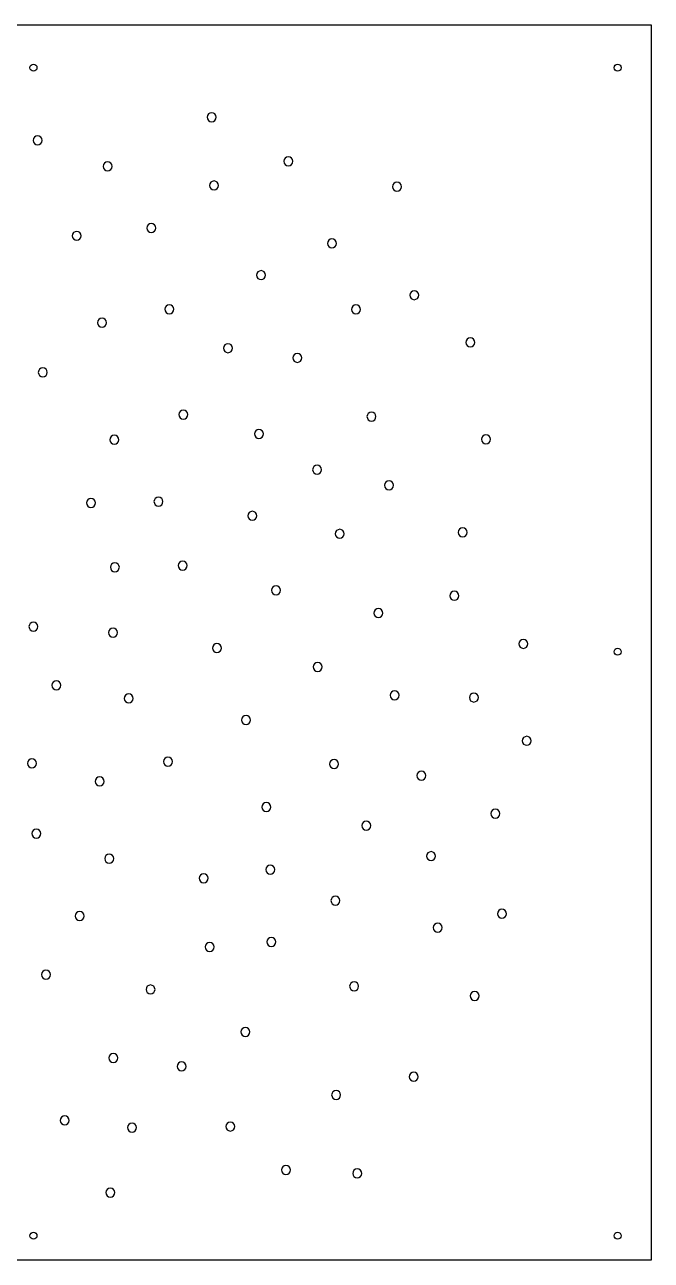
# Model space of a CAD drawing. Header units: millimetres. Extents: x -2422 to -1324, y 1673 to 2771.
# Drawn here: x -1881 to -1324, y 1673 to 2771 of the extents above; entities that cross this region are included whole.
import ezdxf

# ---------------------------------------------------------------- set-up
doc = ezdxf.new("R2010")
doc.units = ezdxf.units.MM
doc.header["$MEASUREMENT"] = 0
doc.layers.add('Make2D$visible$lines$EXPORTS', color=178, linetype='Continuous', true_color=0x000000)

msp = doc.modelspace()

# ---------------------------------------------------------------- linework, layer by layer
at = {"layer": 'Make2D$visible$lines$EXPORTS'}
msp.add_lwpolyline([(-2422, 1672.9), (-2422, 2771.1), (-1323.8, 2771.1), (-1323.8, 1672.9)], close=True, dxfattribs=at)
for centre in [(-1872.9, 2732.9, 952.1), (-1353.8, 2732.9, 952.1), (-1353.8, 2213.8, 952.1), (-1872.9, 1694.7, 952.1), (-1353.8, 1694.7, 952.1)]:
    msp.add_circle(centre, 3.12, dxfattribs=at)
for points in [[(-1714.5, 2692.9, 952.1), (-1712.3, 2692.9, 952.1), (-1710.5, 2691.2, 952.1), (-1710.5, 2688.9, 952.1), (-1710.5, 2686.7, 952.1), (-1712.3, 2684.9, 952.1), (-1714.5, 2684.9, 952.1), (-1716.7, 2684.9, 952.1), (-1718.5, 2686.7, 952.1), (-1718.5, 2688.9, 952.1), (-1718.5, 2691.2, 952.1), (-1716.7, 2692.9, 952.1), (-1714.5, 2692.9, 952.1)], [(-1869.3, 2672.3, 952.1), (-1867.1, 2672.3, 952.1), (-1865.3, 2670.5, 952.1), (-1865.3, 2668.3, 952.1), (-1865.3, 2666.1, 952.1), (-1867.1, 2664.3, 952.1), (-1869.3, 2664.3, 952.1), (-1871.5, 2664.3, 952.1), (-1873.3, 2666.1, 952.1), (-1873.3, 2668.3, 952.1), (-1873.3, 2670.5, 952.1), (-1871.5, 2672.3, 952.1), (-1869.3, 2672.3, 952.1)], [(-1807.1, 2649.2, 952.1), (-1804.9, 2649.2, 952.1), (-1803.1, 2647.4, 952.1), (-1803.1, 2645.2, 952.1), (-1803.1, 2643, 952.1), (-1804.9, 2641.2, 952.1), (-1807.1, 2641.2, 952.1), (-1809.3, 2641.2, 952.1), (-1811.1, 2643, 952.1), (-1811.1, 2645.2, 952.1), (-1811.1, 2647.4, 952.1), (-1809.3, 2649.2, 952.1), (-1807.1, 2649.2, 952.1)], [(-1646.3, 2653.7, 952.1), (-1644.1, 2653.7, 952.1), (-1642.3, 2651.9, 952.1), (-1642.3, 2649.7, 952.1), (-1642.3, 2647.4, 952.1), (-1644.1, 2645.7, 952.1), (-1646.3, 2645.7, 952.1), (-1648.6, 2645.7, 952.1), (-1650.3, 2647.4, 952.1), (-1650.3, 2649.7, 952.1), (-1650.3, 2651.9, 952.1), (-1648.6, 2653.7, 952.1), (-1646.3, 2653.7, 952.1)], [(-1712.4, 2632.2, 952.1), (-1710.2, 2632.2, 952.1), (-1708.4, 2630.4, 952.1), (-1708.4, 2628.2, 952.1), (-1708.4, 2626, 952.1), (-1710.2, 2624.2, 952.1), (-1712.4, 2624.2, 952.1), (-1714.6, 2624.2, 952.1), (-1716.4, 2626, 952.1), (-1716.4, 2628.2, 952.1), (-1716.4, 2630.4, 952.1), (-1714.6, 2632.2, 952.1), (-1712.4, 2632.2, 952.1)], [(-1549.9, 2631.1, 952.1), (-1547.7, 2631.1, 952.1), (-1545.9, 2629.3, 952.1), (-1545.9, 2627.1, 952.1), (-1545.9, 2624.9, 952.1), (-1547.7, 2623.1, 952.1), (-1549.9, 2623.1, 952.1), (-1552.2, 2623.1, 952.1), (-1553.9, 2624.9, 952.1), (-1553.9, 2627.1, 952.1), (-1553.9, 2629.3, 952.1), (-1552.2, 2631.1, 952.1), (-1549.9, 2631.1, 952.1)], [(-1768.3, 2594.4, 952.1), (-1766, 2594.4, 952.1), (-1764.3, 2592.6, 952.1), (-1764.3, 2590.4, 952.1), (-1764.3, 2588.2, 952.1), (-1766, 2586.4, 952.1), (-1768.3, 2586.4, 952.1), (-1770.5, 2586.4, 952.1), (-1772.3, 2588.2, 952.1), (-1772.3, 2590.4, 952.1), (-1772.3, 2592.6, 952.1), (-1770.5, 2594.4, 952.1), (-1768.3, 2594.4, 952.1)], [(-1834.4, 2587.4, 952.1), (-1832.2, 2587.4, 952.1), (-1830.4, 2585.7, 952.1), (-1830.4, 2583.5, 952.1), (-1830.4, 2581.2, 952.1), (-1832.2, 2579.5, 952.1), (-1834.4, 2579.5, 952.1), (-1836.6, 2579.5, 952.1), (-1838.4, 2581.2, 952.1), (-1838.4, 2583.5, 952.1), (-1838.4, 2585.7, 952.1), (-1836.6, 2587.4, 952.1), (-1834.4, 2587.4, 952.1)], [(-1607.7, 2580.7, 952.1), (-1605.5, 2580.7, 952.1), (-1603.7, 2578.9, 952.1), (-1603.7, 2576.7, 952.1), (-1603.7, 2574.5, 952.1), (-1605.5, 2572.7, 952.1), (-1607.7, 2572.7, 952.1), (-1609.9, 2572.7, 952.1), (-1611.7, 2574.5, 952.1), (-1611.7, 2576.7, 952.1), (-1611.7, 2578.9, 952.1), (-1609.9, 2580.7, 952.1), (-1607.7, 2580.7, 952.1)], [(-1670.6, 2552.5, 952.1), (-1668.4, 2552.5, 952.1), (-1666.6, 2550.7, 952.1), (-1666.6, 2548.5, 952.1), (-1666.6, 2546.3, 952.1), (-1668.4, 2544.5, 952.1), (-1670.6, 2544.5, 952.1), (-1672.8, 2544.5, 952.1), (-1674.6, 2546.3, 952.1), (-1674.6, 2548.5, 952.1), (-1674.6, 2550.7, 952.1), (-1672.8, 2552.5, 952.1), (-1670.6, 2552.5, 952.1)], [(-1534.5, 2534.7, 952.1), (-1532.3, 2534.7, 952.1), (-1530.5, 2532.9, 952.1), (-1530.5, 2530.7, 952.1), (-1530.5, 2528.5, 952.1), (-1532.3, 2526.7, 952.1), (-1534.5, 2526.7, 952.1), (-1536.7, 2526.7, 952.1), (-1538.5, 2528.5, 952.1), (-1538.5, 2530.7, 952.1), (-1538.5, 2532.9, 952.1), (-1536.7, 2534.7, 952.1), (-1534.5, 2534.7, 952.1)], [(-1752.2, 2522.2, 952.1), (-1750, 2522.2, 952.1), (-1748.2, 2520.4, 952.1), (-1748.2, 2518.2, 952.1), (-1748.2, 2516, 952.1), (-1750, 2514.2, 952.1), (-1752.2, 2514.2, 952.1), (-1754.4, 2514.2, 952.1), (-1756.2, 2516, 952.1), (-1756.2, 2518.2, 952.1), (-1756.2, 2520.4, 952.1), (-1754.4, 2522.2, 952.1), (-1752.2, 2522.2, 952.1)], [(-1586.3, 2522, 952.1), (-1584.1, 2522, 952.1), (-1582.3, 2520.3, 952.1), (-1582.3, 2518, 952.1), (-1582.3, 2515.8, 952.1), (-1584.1, 2514, 952.1), (-1586.3, 2514, 952.1), (-1588.6, 2514, 952.1), (-1590.3, 2515.8, 952.1), (-1590.3, 2518, 952.1), (-1590.3, 2520.3, 952.1), (-1588.6, 2522, 952.1), (-1586.3, 2522, 952.1)], [(-1812, 2510.2, 952.1), (-1809.8, 2510.2, 952.1), (-1808, 2508.4, 952.1), (-1808, 2506.2, 952.1), (-1808, 2504, 952.1), (-1809.8, 2502.2, 952.1), (-1812, 2502.2, 952.1), (-1814.2, 2502.2, 952.1), (-1816, 2504, 952.1), (-1816, 2506.2, 952.1), (-1816, 2508.4, 952.1), (-1814.2, 2510.2, 952.1), (-1812, 2510.2, 952.1)], [(-1700.1, 2487.6, 952.1), (-1697.9, 2487.6, 952.1), (-1696.1, 2485.8, 952.1), (-1696.1, 2483.6, 952.1), (-1696.1, 2481.4, 952.1), (-1697.9, 2479.6, 952.1), (-1700.1, 2479.6, 952.1), (-1702.3, 2479.6, 952.1), (-1704.1, 2481.4, 952.1), (-1704.1, 2483.6, 952.1), (-1704.1, 2485.8, 952.1), (-1702.3, 2487.6, 952.1), (-1700.1, 2487.6, 952.1)], [(-1484.7, 2492.7, 952.1), (-1482.5, 2492.7, 952.1), (-1480.7, 2490.9, 952.1), (-1480.7, 2488.7, 952.1), (-1480.7, 2486.5, 952.1), (-1482.5, 2484.7, 952.1), (-1484.7, 2484.7, 952.1), (-1486.9, 2484.7, 952.1), (-1488.7, 2486.5, 952.1), (-1488.7, 2488.7, 952.1), (-1488.7, 2490.9, 952.1), (-1486.9, 2492.7, 952.1), (-1484.7, 2492.7, 952.1)], [(-1638.4, 2479, 952.1), (-1636.2, 2479, 952.1), (-1634.4, 2477.2, 952.1), (-1634.4, 2475, 952.1), (-1634.4, 2472.8, 952.1), (-1636.2, 2471, 952.1), (-1638.4, 2471, 952.1), (-1640.6, 2471, 952.1), (-1642.4, 2472.8, 952.1), (-1642.4, 2475, 952.1), (-1642.4, 2477.2, 952.1), (-1640.6, 2479, 952.1), (-1638.4, 2479, 952.1)], [(-1864.6, 2466.1, 952.1), (-1862.4, 2466.1, 952.1), (-1860.6, 2464.3, 952.1), (-1860.6, 2462.1, 952.1), (-1860.6, 2459.9, 952.1), (-1862.4, 2458.1, 952.1), (-1864.6, 2458.1, 952.1), (-1866.8, 2458.1, 952.1), (-1868.6, 2459.9, 952.1), (-1868.6, 2462.1, 952.1), (-1868.6, 2464.3, 952.1), (-1866.8, 2466.1, 952.1), (-1864.6, 2466.1, 952.1)], [(-1739.7, 2428.6, 952.1), (-1737.5, 2428.6, 952.1), (-1735.7, 2426.8, 952.1), (-1735.7, 2424.6, 952.1), (-1735.7, 2422.4, 952.1), (-1737.5, 2420.6, 952.1), (-1739.7, 2420.6, 952.1), (-1741.9, 2420.6, 952.1), (-1743.7, 2422.4, 952.1), (-1743.7, 2424.6, 952.1), (-1743.7, 2426.8, 952.1), (-1741.9, 2428.6, 952.1), (-1739.7, 2428.6, 952.1)], [(-1572.5, 2426.8, 952.1), (-1570.3, 2426.8, 952.1), (-1568.5, 2425, 952.1), (-1568.5, 2422.8, 952.1), (-1568.5, 2420.6, 952.1), (-1570.3, 2418.8, 952.1), (-1572.5, 2418.8, 952.1), (-1574.7, 2418.8, 952.1), (-1576.5, 2420.6, 952.1), (-1576.5, 2422.8, 952.1), (-1576.5, 2425, 952.1), (-1574.7, 2426.8, 952.1), (-1572.5, 2426.8, 952.1)], [(-1801, 2406.2, 952.1), (-1798.8, 2406.2, 952.1), (-1797, 2404.4, 952.1), (-1797, 2402.2, 952.1), (-1797, 2400, 952.1), (-1798.8, 2398.2, 952.1), (-1801, 2398.2, 952.1), (-1803.2, 2398.2, 952.1), (-1805, 2400, 952.1), (-1805, 2402.2, 952.1), (-1805, 2404.4, 952.1), (-1803.2, 2406.2, 952.1), (-1801, 2406.2, 952.1)], [(-1672.6, 2411.4, 952.1), (-1670.4, 2411.4, 952.1), (-1668.6, 2409.7, 952.1), (-1668.6, 2407.4, 952.1), (-1668.6, 2405.2, 952.1), (-1670.4, 2403.4, 952.1), (-1672.6, 2403.4, 952.1), (-1674.8, 2403.4, 952.1), (-1676.6, 2405.2, 952.1), (-1676.6, 2407.4, 952.1), (-1676.6, 2409.7, 952.1), (-1674.8, 2411.4, 952.1), (-1672.6, 2411.4, 952.1)], [(-1470.8, 2406.6, 952.1), (-1468.6, 2406.6, 952.1), (-1466.8, 2404.8, 952.1), (-1466.8, 2402.6, 952.1), (-1466.8, 2400.4, 952.1), (-1468.6, 2398.6, 952.1), (-1470.8, 2398.6, 952.1), (-1473, 2398.6, 952.1), (-1474.8, 2400.4, 952.1), (-1474.8, 2402.6, 952.1), (-1474.8, 2404.8, 952.1), (-1473, 2406.6, 952.1), (-1470.8, 2406.6, 952.1)], [(-1620.8, 2379.6, 952.1), (-1618.6, 2379.6, 952.1), (-1616.8, 2377.8, 952.1), (-1616.8, 2375.6, 952.1), (-1616.8, 2373.4, 952.1), (-1618.6, 2371.6, 952.1), (-1620.8, 2371.6, 952.1), (-1623, 2371.6, 952.1), (-1624.8, 2373.4, 952.1), (-1624.8, 2375.6, 952.1), (-1624.8, 2377.8, 952.1), (-1623, 2379.6, 952.1), (-1620.8, 2379.6, 952.1)], [(-1556.9, 2365.7, 952.1), (-1554.7, 2365.7, 952.1), (-1552.9, 2363.9, 952.1), (-1552.9, 2361.7, 952.1), (-1552.9, 2359.5, 952.1), (-1554.7, 2357.7, 952.1), (-1556.9, 2357.7, 952.1), (-1559.1, 2357.7, 952.1), (-1560.9, 2359.5, 952.1), (-1560.9, 2361.7, 952.1), (-1560.9, 2363.9, 952.1), (-1559.1, 2365.7, 952.1), (-1556.9, 2365.7, 952.1)], [(-1761.8, 2351.3, 952.1), (-1759.6, 2351.3, 952.1), (-1757.8, 2349.5, 952.1), (-1757.8, 2347.3, 952.1), (-1757.8, 2345.1, 952.1), (-1759.6, 2343.3, 952.1), (-1761.8, 2343.3, 952.1), (-1764, 2343.3, 952.1), (-1765.8, 2345.1, 952.1), (-1765.8, 2347.3, 952.1), (-1765.8, 2349.5, 952.1), (-1764, 2351.3, 952.1), (-1761.8, 2351.3, 952.1)], [(-1821.8, 2350.1, 952.1), (-1819.6, 2350.1, 952.1), (-1817.8, 2348.3, 952.1), (-1817.8, 2346.1, 952.1), (-1817.8, 2343.9, 952.1), (-1819.6, 2342.1, 952.1), (-1821.8, 2342.1, 952.1), (-1824, 2342.1, 952.1), (-1825.8, 2343.9, 952.1), (-1825.8, 2346.1, 952.1), (-1825.8, 2348.3, 952.1), (-1824, 2350.1, 952.1), (-1821.8, 2350.1, 952.1)], [(-1678.3, 2338.6, 952.1), (-1676.1, 2338.6, 952.1), (-1674.3, 2336.8, 952.1), (-1674.3, 2334.6, 952.1), (-1674.3, 2332.4, 952.1), (-1676.1, 2330.6, 952.1), (-1678.3, 2330.6, 952.1), (-1680.6, 2330.6, 952.1), (-1682.3, 2332.4, 952.1), (-1682.3, 2334.6, 952.1), (-1682.3, 2336.8, 952.1), (-1680.6, 2338.6, 952.1), (-1678.3, 2338.6, 952.1)], [(-1600.7, 2322.6, 952.1), (-1598.4, 2322.6, 952.1), (-1596.7, 2320.8, 952.1), (-1596.7, 2318.6, 952.1), (-1596.7, 2316.4, 952.1), (-1598.4, 2314.6, 952.1), (-1600.7, 2314.6, 952.1), (-1602.9, 2314.6, 952.1), (-1604.7, 2316.4, 952.1), (-1604.7, 2318.6, 952.1), (-1604.7, 2320.8, 952.1), (-1602.9, 2322.6, 952.1), (-1600.7, 2322.6, 952.1)], [(-1491.4, 2323.9, 952.1), (-1489.1, 2323.9, 952.1), (-1487.4, 2322.1, 952.1), (-1487.4, 2319.9, 952.1), (-1487.4, 2317.7, 952.1), (-1489.1, 2315.9, 952.1), (-1491.4, 2315.9, 952.1), (-1493.6, 2315.9, 952.1), (-1495.4, 2317.7, 952.1), (-1495.4, 2319.9, 952.1), (-1495.4, 2322.1, 952.1), (-1493.6, 2323.9, 952.1), (-1491.4, 2323.9, 952.1)], [(-1800.6, 2292.9, 952.1), (-1798.4, 2292.9, 952.1), (-1796.6, 2291.2, 952.1), (-1796.6, 2288.9, 952.1), (-1796.6, 2286.7, 952.1), (-1798.4, 2284.9, 952.1), (-1800.6, 2284.9, 952.1), (-1802.8, 2284.9, 952.1), (-1804.6, 2286.7, 952.1), (-1804.6, 2288.9, 952.1), (-1804.6, 2291.2, 952.1), (-1802.8, 2292.9, 952.1), (-1800.6, 2292.9, 952.1)], [(-1740.3, 2294.4, 952.1), (-1738.1, 2294.4, 952.1), (-1736.3, 2292.6, 952.1), (-1736.3, 2290.4, 952.1), (-1736.3, 2288.2, 952.1), (-1738.1, 2286.4, 952.1), (-1740.3, 2286.4, 952.1), (-1742.5, 2286.4, 952.1), (-1744.3, 2288.2, 952.1), (-1744.3, 2290.4, 952.1), (-1744.3, 2292.6, 952.1), (-1742.5, 2294.4, 952.1), (-1740.3, 2294.4, 952.1)], [(-1657.3, 2272.4, 952.1), (-1655.1, 2272.4, 952.1), (-1653.3, 2270.6, 952.1), (-1653.3, 2268.4, 952.1), (-1653.3, 2266.2, 952.1), (-1655.1, 2264.4, 952.1), (-1657.3, 2264.4, 952.1), (-1659.5, 2264.4, 952.1), (-1661.3, 2266.2, 952.1), (-1661.3, 2268.4, 952.1), (-1661.3, 2270.6, 952.1), (-1659.5, 2272.4, 952.1), (-1657.3, 2272.4, 952.1)], [(-1498.9, 2267.5, 952.1), (-1496.7, 2267.5, 952.1), (-1494.9, 2265.7, 952.1), (-1494.9, 2263.5, 952.1), (-1494.9, 2261.2, 952.1), (-1496.7, 2259.5, 952.1), (-1498.9, 2259.5, 952.1), (-1501.1, 2259.5, 952.1), (-1502.9, 2261.2, 952.1), (-1502.9, 2263.5, 952.1), (-1502.9, 2265.7, 952.1), (-1501.1, 2267.5, 952.1), (-1498.9, 2267.5, 952.1)], [(-1566.3, 2252.1, 952.1), (-1564.1, 2252.1, 952.1), (-1562.3, 2250.3, 952.1), (-1562.3, 2248.1, 952.1), (-1562.3, 2245.9, 952.1), (-1564.1, 2244.1, 952.1), (-1566.3, 2244.1, 952.1), (-1568.5, 2244.1, 952.1), (-1570.3, 2245.9, 952.1), (-1570.3, 2248.1, 952.1), (-1570.3, 2250.3, 952.1), (-1568.5, 2252.1, 952.1), (-1566.3, 2252.1, 952.1)], [(-1872.9, 2240.1, 952.1), (-1870.7, 2240.1, 952.1), (-1868.9, 2238.3, 952.1), (-1868.9, 2236.1, 952.1), (-1868.9, 2233.9, 952.1), (-1870.7, 2232.1, 952.1), (-1872.9, 2232.1, 952.1), (-1875.1, 2232.1, 952.1), (-1876.9, 2233.9, 952.1), (-1876.9, 2236.1, 952.1), (-1876.9, 2238.3, 952.1), (-1875.1, 2240.1, 952.1), (-1872.9, 2240.1, 952.1)], [(-1802.2, 2234.8, 952.1), (-1800, 2234.8, 952.1), (-1798.2, 2233, 952.1), (-1798.2, 2230.8, 952.1), (-1798.2, 2228.6, 952.1), (-1800, 2226.8, 952.1), (-1802.2, 2226.8, 952.1), (-1804.4, 2226.8, 952.1), (-1806.2, 2228.6, 952.1), (-1806.2, 2230.8, 952.1), (-1806.2, 2233, 952.1), (-1804.4, 2234.8, 952.1), (-1802.2, 2234.8, 952.1)], [(-1709.9, 2221, 952.1), (-1707.7, 2221, 952.1), (-1705.9, 2219.2, 952.1), (-1705.9, 2217, 952.1), (-1705.9, 2214.8, 952.1), (-1707.7, 2213, 952.1), (-1709.9, 2213, 952.1), (-1712.1, 2213, 952.1), (-1713.9, 2214.8, 952.1), (-1713.9, 2217, 952.1), (-1713.9, 2219.2, 952.1), (-1712.1, 2221, 952.1), (-1709.9, 2221, 952.1)], [(-1437.5, 2224.8, 952.1), (-1435.3, 2224.8, 952.1), (-1433.5, 2223, 952.1), (-1433.5, 2220.8, 952.1), (-1433.5, 2218.6, 952.1), (-1435.3, 2216.8, 952.1), (-1437.5, 2216.8, 952.1), (-1439.7, 2216.8, 952.1), (-1441.5, 2218.6, 952.1), (-1441.5, 2220.8, 952.1), (-1441.5, 2223, 952.1), (-1439.7, 2224.8, 952.1), (-1437.5, 2224.8, 952.1)], [(-1620.3, 2204.3, 952.1), (-1618.1, 2204.3, 952.1), (-1616.3, 2202.5, 952.1), (-1616.3, 2200.3, 952.1), (-1616.3, 2198.1, 952.1), (-1618.1, 2196.3, 952.1), (-1620.3, 2196.3, 952.1), (-1622.6, 2196.3, 952.1), (-1624.3, 2198.1, 952.1), (-1624.3, 2200.3, 952.1), (-1624.3, 2202.5, 952.1), (-1622.6, 2204.3, 952.1), (-1620.3, 2204.3, 952.1)], [(-1852.5, 2188, 952.1), (-1850.3, 2188, 952.1), (-1848.5, 2186.3, 952.1), (-1848.5, 2184, 952.1), (-1848.5, 2181.8, 952.1), (-1850.3, 2180, 952.1), (-1852.5, 2180, 952.1), (-1854.7, 2180, 952.1), (-1856.5, 2181.8, 952.1), (-1856.5, 2184, 952.1), (-1856.5, 2186.3, 952.1), (-1854.7, 2188, 952.1), (-1852.5, 2188, 952.1)], [(-1788.2, 2176.3, 952.1), (-1786, 2176.3, 952.1), (-1784.2, 2174.5, 952.1), (-1784.2, 2172.3, 952.1), (-1784.2, 2170.1, 952.1), (-1786, 2168.3, 952.1), (-1788.2, 2168.3, 952.1), (-1790.4, 2168.3, 952.1), (-1792.2, 2170.1, 952.1), (-1792.2, 2172.3, 952.1), (-1792.2, 2174.5, 952.1), (-1790.4, 2176.3, 952.1), (-1788.2, 2176.3, 952.1)], [(-1552, 2179.1, 952.1), (-1549.8, 2179.1, 952.1), (-1548, 2177.3, 952.1), (-1548, 2175.1, 952.1), (-1548, 2172.9, 952.1), (-1549.8, 2171.1, 952.1), (-1552, 2171.1, 952.1), (-1554.2, 2171.1, 952.1), (-1556, 2172.9, 952.1), (-1556, 2175.1, 952.1), (-1556, 2177.3, 952.1), (-1554.2, 2179.1, 952.1), (-1552, 2179.1, 952.1)], [(-1481.5, 2177.1, 952.1), (-1479.3, 2177.1, 952.1), (-1477.5, 2175.3, 952.1), (-1477.5, 2173.1, 952.1), (-1477.5, 2170.9, 952.1), (-1479.3, 2169.1, 952.1), (-1481.5, 2169.1, 952.1), (-1483.8, 2169.1, 952.1), (-1485.5, 2170.9, 952.1), (-1485.5, 2173.1, 952.1), (-1485.5, 2175.3, 952.1), (-1483.8, 2177.1, 952.1), (-1481.5, 2177.1, 952.1)], [(-1684, 2157.1, 952.1), (-1681.8, 2157.1, 952.1), (-1680, 2155.3, 952.1), (-1680, 2153.1, 952.1), (-1680, 2150.9, 952.1), (-1681.8, 2149.1, 952.1), (-1684, 2149.1, 952.1), (-1686.2, 2149.1, 952.1), (-1688, 2150.9, 952.1), (-1688, 2153.1, 952.1), (-1688, 2155.3, 952.1), (-1686.2, 2157.1, 952.1), (-1684, 2157.1, 952.1)], [(-1434.5, 2138.6, 952.1), (-1432.3, 2138.6, 952.1), (-1430.5, 2136.9, 952.1), (-1430.5, 2134.6, 952.1), (-1430.5, 2132.4, 952.1), (-1432.3, 2130.6, 952.1), (-1434.5, 2130.6, 952.1), (-1436.7, 2130.6, 952.1), (-1438.5, 2132.4, 952.1), (-1438.5, 2134.6, 952.1), (-1438.5, 2136.9, 952.1), (-1436.7, 2138.6, 952.1), (-1434.5, 2138.6, 952.1)], [(-1753.4, 2120.1, 952.1), (-1751.2, 2120.1, 952.1), (-1749.4, 2118.3, 952.1), (-1749.4, 2116.1, 952.1), (-1749.4, 2113.9, 952.1), (-1751.2, 2112.1, 952.1), (-1753.4, 2112.1, 952.1), (-1755.6, 2112.1, 952.1), (-1757.4, 2113.9, 952.1), (-1757.4, 2116.1, 952.1), (-1757.4, 2118.3, 952.1), (-1755.6, 2120.1, 952.1), (-1753.4, 2120.1, 952.1)], [(-1874.3, 2118.6, 952.1), (-1872.1, 2118.6, 952.1), (-1870.3, 2116.8, 952.1), (-1870.3, 2114.6, 952.1), (-1870.3, 2112.4, 952.1), (-1872.1, 2110.6, 952.1), (-1874.3, 2110.6, 952.1), (-1876.6, 2110.6, 952.1), (-1878.3, 2112.4, 952.1), (-1878.3, 2114.6, 952.1), (-1878.3, 2116.8, 952.1), (-1876.6, 2118.6, 952.1), (-1874.3, 2118.6, 952.1)], [(-1605.7, 2118, 952.1), (-1603.5, 2118, 952.1), (-1601.7, 2116.2, 952.1), (-1601.7, 2114, 952.1), (-1601.7, 2111.8, 952.1), (-1603.5, 2110, 952.1), (-1605.7, 2110, 952.1), (-1607.9, 2110, 952.1), (-1609.7, 2111.8, 952.1), (-1609.7, 2114, 952.1), (-1609.7, 2116.2, 952.1), (-1607.9, 2118, 952.1), (-1605.7, 2118, 952.1)], [(-1814.1, 2102.5, 952.1), (-1811.9, 2102.5, 952.1), (-1810.1, 2100.7, 952.1), (-1810.1, 2098.5, 952.1), (-1810.1, 2096.3, 952.1), (-1811.9, 2094.5, 952.1), (-1814.1, 2094.5, 952.1), (-1816.3, 2094.5, 952.1), (-1818.1, 2096.3, 952.1), (-1818.1, 2098.5, 952.1), (-1818.1, 2100.7, 952.1), (-1816.3, 2102.5, 952.1), (-1814.1, 2102.5, 952.1)], [(-1528.1, 2107.7, 952.1), (-1525.9, 2107.7, 952.1), (-1524.1, 2105.9, 952.1), (-1524.1, 2103.7, 952.1), (-1524.1, 2101.5, 952.1), (-1525.9, 2099.7, 952.1), (-1528.1, 2099.7, 952.1), (-1530.3, 2099.7, 952.1), (-1532.1, 2101.5, 952.1), (-1532.1, 2103.7, 952.1), (-1532.1, 2105.9, 952.1), (-1530.3, 2107.7, 952.1), (-1528.1, 2107.7, 952.1)], [(-1665.9, 2079.7, 952.1), (-1663.7, 2079.7, 952.1), (-1661.9, 2077.9, 952.1), (-1661.9, 2075.7, 952.1), (-1661.9, 2073.5, 952.1), (-1663.7, 2071.7, 952.1), (-1665.9, 2071.7, 952.1), (-1668.1, 2071.7, 952.1), (-1669.9, 2073.5, 952.1), (-1669.9, 2075.7, 952.1), (-1669.9, 2077.9, 952.1), (-1668.1, 2079.7, 952.1), (-1665.9, 2079.7, 952.1)], [(-1462.4, 2073.9, 952.1), (-1460.2, 2073.9, 952.1), (-1458.4, 2072.1, 952.1), (-1458.4, 2069.9, 952.1), (-1458.4, 2067.7, 952.1), (-1460.2, 2065.9, 952.1), (-1462.4, 2065.9, 952.1), (-1464.6, 2065.9, 952.1), (-1466.4, 2067.7, 952.1), (-1466.4, 2069.9, 952.1), (-1466.4, 2072.1, 952.1), (-1464.6, 2073.9, 952.1), (-1462.4, 2073.9, 952.1)], [(-1870.3, 2056.2, 952.1), (-1868.1, 2056.2, 952.1), (-1866.3, 2054.4, 952.1), (-1866.3, 2052.2, 952.1), (-1866.3, 2050, 952.1), (-1868.1, 2048.2, 952.1), (-1870.3, 2048.2, 952.1), (-1872.5, 2048.2, 952.1), (-1874.3, 2050, 952.1), (-1874.3, 2052.2, 952.1), (-1874.3, 2054.4, 952.1), (-1872.5, 2056.2, 952.1), (-1870.3, 2056.2, 952.1)], [(-1577.2, 2063.2, 952.1), (-1575, 2063.2, 952.1), (-1573.2, 2061.4, 952.1), (-1573.2, 2059.2, 952.1), (-1573.2, 2057, 952.1), (-1575, 2055.2, 952.1), (-1577.2, 2055.2, 952.1), (-1579.4, 2055.2, 952.1), (-1581.2, 2057, 952.1), (-1581.2, 2059.2, 952.1), (-1581.2, 2061.4, 952.1), (-1579.4, 2063.2, 952.1), (-1577.2, 2063.2, 952.1)], [(-1805.6, 2033.9, 952.1), (-1803.4, 2033.9, 952.1), (-1801.6, 2032.1, 952.1), (-1801.6, 2029.9, 952.1), (-1801.6, 2027.7, 952.1), (-1803.4, 2025.9, 952.1), (-1805.6, 2025.9, 952.1), (-1807.9, 2025.9, 952.1), (-1809.6, 2027.7, 952.1), (-1809.6, 2029.9, 952.1), (-1809.6, 2032.1, 952.1), (-1807.9, 2033.9, 952.1), (-1805.6, 2033.9, 952.1)], [(-1519.5, 2036.1, 952.1), (-1517.3, 2036.1, 952.1), (-1515.5, 2034.3, 952.1), (-1515.5, 2032.1, 952.1), (-1515.5, 2029.9, 952.1), (-1517.3, 2028.1, 952.1), (-1519.5, 2028.1, 952.1), (-1521.7, 2028.1, 952.1), (-1523.5, 2029.9, 952.1), (-1523.5, 2032.1, 952.1), (-1523.5, 2034.3, 952.1), (-1521.7, 2036.1, 952.1), (-1519.5, 2036.1, 952.1)], [(-1662.5, 2024.1, 952.1), (-1660.3, 2024.1, 952.1), (-1658.5, 2022.3, 952.1), (-1658.5, 2020.1, 952.1), (-1658.5, 2017.9, 952.1), (-1660.3, 2016.1, 952.1), (-1662.5, 2016.1, 952.1), (-1664.7, 2016.1, 952.1), (-1666.5, 2017.9, 952.1), (-1666.5, 2020.1, 952.1), (-1666.5, 2022.3, 952.1), (-1664.7, 2024.1, 952.1), (-1662.5, 2024.1, 952.1)], [(-1721.7, 2016.5, 952.1), (-1719.5, 2016.5, 952.1), (-1717.7, 2014.7, 952.1), (-1717.7, 2012.5, 952.1), (-1717.7, 2010.3, 952.1), (-1719.5, 2008.5, 952.1), (-1721.7, 2008.5, 952.1), (-1724, 2008.5, 952.1), (-1725.7, 2010.3, 952.1), (-1725.7, 2012.5, 952.1), (-1725.7, 2014.7, 952.1), (-1724, 2016.5, 952.1), (-1721.7, 2016.5, 952.1)], [(-1604.5, 1996.6, 952.1), (-1602.3, 1996.6, 952.1), (-1600.5, 1994.8, 952.1), (-1600.5, 1992.6, 952.1), (-1600.5, 1990.4, 952.1), (-1602.3, 1988.6, 952.1), (-1604.5, 1988.6, 952.1), (-1606.7, 1988.6, 952.1), (-1608.5, 1990.4, 952.1), (-1608.5, 1992.6, 952.1), (-1608.5, 1994.8, 952.1), (-1606.7, 1996.6, 952.1), (-1604.5, 1996.6, 952.1)], [(-1831.9, 1982.9, 952.1), (-1829.7, 1982.9, 952.1), (-1827.9, 1981.1, 952.1), (-1827.9, 1978.9, 952.1), (-1827.9, 1976.6, 952.1), (-1829.7, 1974.9, 952.1), (-1831.9, 1974.9, 952.1), (-1834.1, 1974.9, 952.1), (-1835.9, 1976.6, 952.1), (-1835.9, 1978.9, 952.1), (-1835.9, 1981.1, 952.1), (-1834.1, 1982.9, 952.1), (-1831.9, 1982.9, 952.1)], [(-1456.6, 1984.9, 952.1), (-1454.4, 1984.9, 952.1), (-1452.6, 1983.1, 952.1), (-1452.6, 1980.9, 952.1), (-1452.6, 1978.7, 952.1), (-1454.4, 1976.9, 952.1), (-1456.6, 1976.9, 952.1), (-1458.8, 1976.9, 952.1), (-1460.6, 1978.7, 952.1), (-1460.6, 1980.9, 952.1), (-1460.6, 1983.1, 952.1), (-1458.8, 1984.9, 952.1), (-1456.6, 1984.9, 952.1)], [(-1513.6, 1972.6, 952.1), (-1511.4, 1972.6, 952.1), (-1509.6, 1970.8, 952.1), (-1509.6, 1968.6, 952.1), (-1509.6, 1966.4, 952.1), (-1511.4, 1964.6, 952.1), (-1513.6, 1964.6, 952.1), (-1515.8, 1964.6, 952.1), (-1517.6, 1966.4, 952.1), (-1517.6, 1968.6, 952.1), (-1517.6, 1970.8, 952.1), (-1515.8, 1972.6, 952.1), (-1513.6, 1972.6, 952.1)], [(-1716.3, 1955.4, 952.1), (-1714.1, 1955.4, 952.1), (-1712.3, 1953.6, 952.1), (-1712.3, 1951.4, 952.1), (-1712.3, 1949.2, 952.1), (-1714.1, 1947.4, 952.1), (-1716.3, 1947.4, 952.1), (-1718.5, 1947.4, 952.1), (-1720.3, 1949.2, 952.1), (-1720.3, 1951.4, 952.1), (-1720.3, 1953.6, 952.1), (-1718.5, 1955.4, 952.1), (-1716.3, 1955.4, 952.1)], [(-1661.5, 1959.9, 952.1), (-1659.2, 1959.9, 952.1), (-1657.5, 1958.1, 952.1), (-1657.5, 1955.9, 952.1), (-1657.5, 1953.7, 952.1), (-1659.2, 1951.9, 952.1), (-1661.5, 1951.9, 952.1), (-1663.7, 1951.9, 952.1), (-1665.5, 1953.7, 952.1), (-1665.5, 1955.9, 952.1), (-1665.5, 1958.1, 952.1), (-1663.7, 1959.9, 952.1), (-1661.5, 1959.9, 952.1)], [(-1861.8, 1930.8, 952.1), (-1859.6, 1930.8, 952.1), (-1857.8, 1929, 952.1), (-1857.8, 1926.8, 952.1), (-1857.8, 1924.6, 952.1), (-1859.6, 1922.8, 952.1), (-1861.8, 1922.8, 952.1), (-1864, 1922.8, 952.1), (-1865.8, 1924.6, 952.1), (-1865.8, 1926.8, 952.1), (-1865.8, 1929, 952.1), (-1864, 1930.8, 952.1), (-1861.8, 1930.8, 952.1)], [(-1768.9, 1917.6, 952.1), (-1766.7, 1917.6, 952.1), (-1764.9, 1915.8, 952.1), (-1764.9, 1913.6, 952.1), (-1764.9, 1911.4, 952.1), (-1766.7, 1909.6, 952.1), (-1768.9, 1909.6, 952.1), (-1771.1, 1909.6, 952.1), (-1772.9, 1911.4, 952.1), (-1772.9, 1913.6, 952.1), (-1772.9, 1915.8, 952.1), (-1771.1, 1917.6, 952.1), (-1768.9, 1917.6, 952.1)], [(-1587.9, 1920.4, 952.1), (-1585.7, 1920.4, 952.1), (-1583.9, 1918.6, 952.1), (-1583.9, 1916.4, 952.1), (-1583.9, 1914.2, 952.1), (-1585.7, 1912.4, 952.1), (-1587.9, 1912.4, 952.1), (-1590.1, 1912.4, 952.1), (-1591.9, 1914.2, 952.1), (-1591.9, 1916.4, 952.1), (-1591.9, 1918.6, 952.1), (-1590.1, 1920.4, 952.1), (-1587.9, 1920.4, 952.1)], [(-1480.8, 1911.9, 952.1), (-1478.6, 1911.9, 952.1), (-1476.8, 1910.1, 952.1), (-1476.8, 1907.9, 952.1), (-1476.8, 1905.7, 952.1), (-1478.6, 1903.9, 952.1), (-1480.8, 1903.9, 952.1), (-1483, 1903.9, 952.1), (-1484.8, 1905.7, 952.1), (-1484.8, 1907.9, 952.1), (-1484.8, 1910.1, 952.1), (-1483, 1911.9, 952.1), (-1480.8, 1911.9, 952.1)], [(-1684.5, 1879.9, 952.1), (-1682.3, 1879.9, 952.1), (-1680.5, 1878.2, 952.1), (-1680.5, 1875.9, 952.1), (-1680.5, 1873.7, 952.1), (-1682.3, 1871.9, 952.1), (-1684.5, 1871.9, 952.1), (-1686.7, 1871.9, 952.1), (-1688.5, 1873.7, 952.1), (-1688.5, 1875.9, 952.1), (-1688.5, 1878.2, 952.1), (-1686.7, 1879.9, 952.1), (-1684.5, 1879.9, 952.1)], [(-1801.9, 1856.7, 952.1), (-1799.7, 1856.7, 952.1), (-1797.9, 1854.9, 952.1), (-1797.9, 1852.7, 952.1), (-1797.9, 1850.5, 952.1), (-1799.7, 1848.7, 952.1), (-1801.9, 1848.7, 952.1), (-1804.1, 1848.7, 952.1), (-1805.9, 1850.5, 952.1), (-1805.9, 1852.7, 952.1), (-1805.9, 1854.9, 952.1), (-1804.1, 1856.7, 952.1), (-1801.9, 1856.7, 952.1)], [(-1741.3, 1849.2, 952.1), (-1739.1, 1849.2, 952.1), (-1737.3, 1847.4, 952.1), (-1737.3, 1845.2, 952.1), (-1737.3, 1843, 952.1), (-1739.1, 1841.2, 952.1), (-1741.3, 1841.2, 952.1), (-1743.5, 1841.2, 952.1), (-1745.3, 1843, 952.1), (-1745.3, 1845.2, 952.1), (-1745.3, 1847.4, 952.1), (-1743.5, 1849.2, 952.1), (-1741.3, 1849.2, 952.1)], [(-1534.9, 1840, 952.1), (-1532.7, 1840, 952.1), (-1530.9, 1838.2, 952.1), (-1530.9, 1836, 952.1), (-1530.9, 1833.8, 952.1), (-1532.7, 1832, 952.1), (-1534.9, 1832, 952.1), (-1537.1, 1832, 952.1), (-1538.9, 1833.8, 952.1), (-1538.9, 1836, 952.1), (-1538.9, 1838.2, 952.1), (-1537.1, 1840, 952.1), (-1534.9, 1840, 952.1)], [(-1603.9, 1823.9, 952.1), (-1601.7, 1823.9, 952.1), (-1599.9, 1822.1, 952.1), (-1599.9, 1819.9, 952.1), (-1599.9, 1817.7, 952.1), (-1601.7, 1815.9, 952.1), (-1603.9, 1815.9, 952.1), (-1606.2, 1815.9, 952.1), (-1607.9, 1817.7, 952.1), (-1607.9, 1819.9, 952.1), (-1607.9, 1822.1, 952.1), (-1606.2, 1823.9, 952.1), (-1603.9, 1823.9, 952.1)], [(-1845.1, 1801.2, 952.1), (-1842.9, 1801.2, 952.1), (-1841.1, 1799.4, 952.1), (-1841.1, 1797.2, 952.1), (-1841.1, 1795, 952.1), (-1842.9, 1793.2, 952.1), (-1845.1, 1793.2, 952.1), (-1847.3, 1793.2, 952.1), (-1849.1, 1795, 952.1), (-1849.1, 1797.2, 952.1), (-1849.1, 1799.4, 952.1), (-1847.3, 1801.2, 952.1), (-1845.1, 1801.2, 952.1)], [(-1785.3, 1794.9, 952.1), (-1783.1, 1794.9, 952.1), (-1781.3, 1793.1, 952.1), (-1781.3, 1790.9, 952.1), (-1781.3, 1788.7, 952.1), (-1783.1, 1786.9, 952.1), (-1785.3, 1786.9, 952.1), (-1787.5, 1786.9, 952.1), (-1789.3, 1788.7, 952.1), (-1789.3, 1790.9, 952.1), (-1789.3, 1793.1, 952.1), (-1787.5, 1794.9, 952.1), (-1785.3, 1794.9, 952.1)], [(-1697.9, 1795.8, 952.1), (-1695.7, 1795.8, 952.1), (-1693.9, 1794, 952.1), (-1693.9, 1791.8, 952.1), (-1693.9, 1789.6, 952.1), (-1695.7, 1787.8, 952.1), (-1697.9, 1787.8, 952.1), (-1700.1, 1787.8, 952.1), (-1701.9, 1789.6, 952.1), (-1701.9, 1791.8, 952.1), (-1701.9, 1794, 952.1), (-1700.1, 1795.8, 952.1), (-1697.9, 1795.8, 952.1)], [(-1648.5, 1757.2, 952.1), (-1646.3, 1757.2, 952.1), (-1644.5, 1755.4, 952.1), (-1644.5, 1753.2, 952.1), (-1644.5, 1750.9, 952.1), (-1646.3, 1749.2, 952.1), (-1648.5, 1749.2, 952.1), (-1650.7, 1749.2, 952.1), (-1652.5, 1750.9, 952.1), (-1652.5, 1753.2, 952.1), (-1652.5, 1755.4, 952.1), (-1650.7, 1757.2, 952.1), (-1648.5, 1757.2, 952.1)], [(-1585.2, 1754.1, 952.1), (-1583, 1754.1, 952.1), (-1581.2, 1752.3, 952.1), (-1581.2, 1750.1, 952.1), (-1581.2, 1747.9, 952.1), (-1583, 1746.1, 952.1), (-1585.2, 1746.1, 952.1), (-1587.5, 1746.1, 952.1), (-1589.2, 1747.9, 952.1), (-1589.2, 1750.1, 952.1), (-1589.2, 1752.3, 952.1), (-1587.5, 1754.1, 952.1), (-1585.2, 1754.1, 952.1)], [(-1804.7, 1737.1, 952.1), (-1802.4, 1737.1, 952.1), (-1800.7, 1735.3, 952.1), (-1800.7, 1733.1, 952.1), (-1800.7, 1730.9, 952.1), (-1802.4, 1729.1, 952.1), (-1804.7, 1729.1, 952.1), (-1806.9, 1729.1, 952.1), (-1808.7, 1730.9, 952.1), (-1808.7, 1733.1, 952.1), (-1808.7, 1735.3, 952.1), (-1806.9, 1737.1, 952.1), (-1804.7, 1737.1, 952.1)]]:
    msp.add_open_spline(points, degree=3, knots=[1, 1, 1, 1, 2, 2, 2, 3, 3, 3, 4, 4, 4, 5, 5, 5, 5], dxfattribs=at)

doc.saveas('drawing.dxf')
